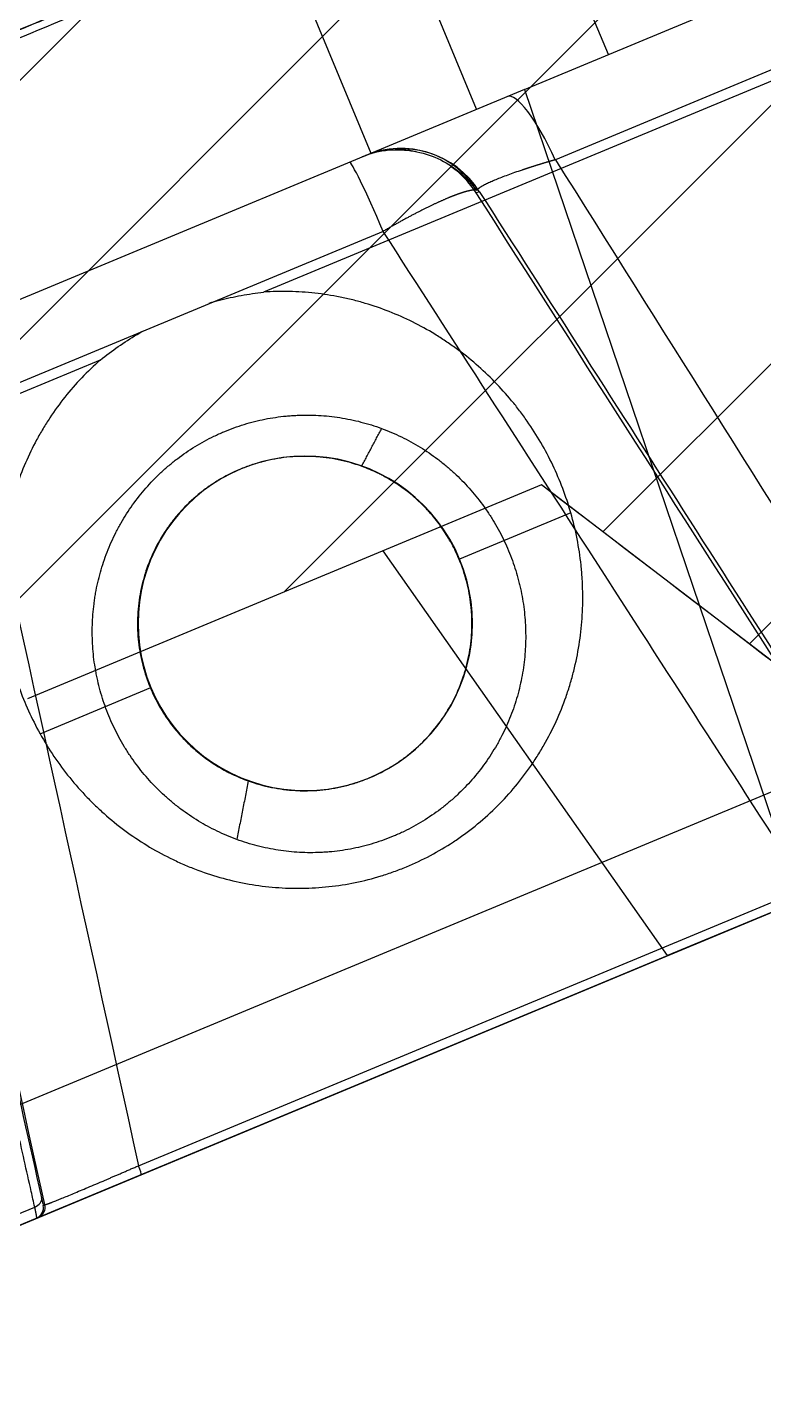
# Model space of a CAD drawing. Header units: millimetres. Extents: x 18 to 755, y 19 to 576.
# Drawn here: x 226.86 to 246.67, y 59.06 to 95.85 of the extents above; entities that cross this region are included whole.
import ezdxf

# ---------------------------------------------------------------- set-up
doc = ezdxf.new("R2010")
doc.units = ezdxf.units.MM
doc.layers.add('1', color=7, linetype='Continuous', true_color=0xffffff)

msp = doc.modelspace()

# ---------------------------------------------------------------- hatches: boundary and pattern name
at = {"layer": '1', "lineweight": -3}
h = msp.add_hatch(dxfattribs=at)
h.set_pattern_fill('ANSI31', scale=1.55, style=0)
edge = h.paths.add_edge_path(flags=0)
edge.add_line((123.581, 20.754), (119.659, 19.122))
edge.add_line((119.659, 19.122), (118.507, 21.892))
edge.add_line((118.507, 21.892), (111.247, 18.873))
edge.add_spline(control_points=[(111.247, 18.873), (110.93, 19.433), (110.613, 19.993), (110.297, 20.553)], knot_values=[0, 0, 0, 0, 1, 1, 1, 1], degree=3, periodic=0)
edge.add_spline(control_points=[(110.297, 20.553), (110.763, 21.685), (111.229, 22.818), (111.694, 23.95)], knot_values=[0, 0, 0, 0, 1, 1, 1, 1], degree=3, periodic=0)
edge.add_ellipse((358.348, 131.388), major_axis=(-2903.319, -1207.465), ratio=0.00143112, start_angle=0.954876, end_angle=0.989415)
edge.add_spline(control_points=[(120.306, 27.531), (120.582, 27.416), (120.858, 27.302), (121.417, 27.07), (121.701, 26.953), (122.165, 26.76), (122.347, 26.685), (122.528, 26.61)], knot_values=[0, 0, 0, 0, 0.372538, 0.372538, 0.755075, 0.755075, 1, 1, 1, 1], degree=3, periodic=0)
edge.add_spline(control_points=[(122.528, 26.61), (122.939, 24.772), (123.349, 22.934), (123.759, 21.096)], knot_values=[0, 0, 0, 0, 1, 1, 1, 1], degree=3, periodic=0)
edge.add_spline(control_points=[(123.759, 21.096), (123.763, 21.079), (123.765, 21.061), (123.767, 21.026), (123.766, 21.009), (123.761, 20.975), (123.758, 20.957), (123.747, 20.924), (123.741, 20.908), (123.724, 20.877), (123.715, 20.862), (123.694, 20.834), (123.682, 20.822), (123.663, 20.804), (123.656, 20.798), (123.642, 20.788), (123.635, 20.783), (123.613, 20.768), (123.598, 20.76), (123.581, 20.754)], knot_values=[0, 0, 0, 0, 0.125, 0.125, 0.25, 0.25, 0.375, 0.375, 0.5, 0.5, 0.625, 0.625, 0.75, 0.75, 0.8125, 0.8125, 0.875, 0.875, 1, 1, 1, 1], degree=3, periodic=0)
edge = h.paths.add_edge_path(flags=0)
edge.add_spline(control_points=[(300.574, 126.854), (300.649, 126.885), (300.802, 126.935), (300.96, 126.96), (301.061, 126.967), (301.082, 126.968), (301.122, 126.969), (301.142, 126.969), (301.203, 126.969), (301.243, 126.967), (301.362, 126.956), (301.442, 126.943), (301.52, 126.923)], knot_values=[0, 0, 0, 0, 0.25, 0.5, 0.5, 0.5625, 0.5625, 0.625, 0.625, 0.75, 0.75, 1, 1, 1, 1], degree=3, periodic=0)
edge.add_spline(control_points=[(301.52, 126.923), (301.572, 126.91), (301.625, 126.901), (301.705, 126.894), (301.731, 126.892), (301.772, 126.892), (301.785, 126.892), (301.812, 126.893), (301.826, 126.894), (301.893, 126.898), (301.946, 126.907), (302.024, 126.925), (302.049, 126.932), (302.1, 126.949), (302.126, 126.958), (302.151, 126.969)], knot_values=[0, 0, 0, 0, 0.25, 0.25, 0.375, 0.375, 0.4375, 0.4375, 0.5, 0.5, 0.75, 0.75, 0.875, 0.875, 1, 1, 1, 1], degree=3, periodic=0)
edge.add_line((302.151, 126.969), (314.312, 132.027))
edge.add_spline(control_points=[(314.312, 132.027), (314.325, 132.032), (314.337, 132.037), (314.362, 132.049), (314.398, 132.066), (314.433, 132.086), (314.501, 132.128), (314.544, 132.16), (314.605, 132.213), (314.625, 132.231), (314.662, 132.27), (314.68, 132.29), (314.731, 132.351), (314.762, 132.395), (314.79, 132.442)], knot_values=[0, 0, 0, 0, 0.0625, 0.0625, 0.125, 0.25, 0.25, 0.5, 0.5, 0.625, 0.625, 0.75, 0.75, 1, 1, 1, 1], degree=3, periodic=0)
edge.add_spline(control_points=[(314.79, 132.442), (314.831, 132.511), (314.877, 132.577), (314.954, 132.67), (314.994, 132.714), (315.038, 132.757), (315.067, 132.785), (315.082, 132.798), (315.158, 132.864), (315.223, 132.912), (315.325, 132.975), (315.377, 133.005), (315.432, 133.031), (315.468, 133.048), (315.487, 133.057), (315.505, 133.064)], knot_values=[0, 0, 0, 0, 0.25, 0.25, 0.375, 0.4375, 0.4375, 0.5, 0.5, 0.75, 0.75, 0.875, 0.9375, 0.9375, 1, 1, 1, 1], degree=3, periodic=0)
edge.add_line((315.505, 133.064), (355.591, 149.736))
edge.add_line((355.591, 149.736), (359.047, 141.426))
edge.add_spline(control_points=[(359.047, 141.426), (358.238, 139.465), (357.429, 137.504), (356.62, 135.543)], knot_values=[0, 0, 0, 0, 1, 1, 1, 1], degree=3, periodic=0)
edge.add_ellipse((358.348, 131.388), major_axis=(2903.319, 1207.465), ratio=0.00143112, start_angle=90, end_angle=158.464753)
edge.add_spline(control_points=[(346.091, 131.164), (345.823, 131.213), (345.554, 131.262), (345.084, 131.347), (344.883, 131.384), (344.488, 131.456), (344.293, 131.492), (344.099, 131.527)], knot_values=[0, 0, 0, 0, 0.404548, 0.404548, 0.707324, 0.707324, 1, 1, 1, 1], degree=3, periodic=0)
edge.add_spline(control_points=[(344.099, 131.527), (343.491, 132.478), (342.884, 133.428), (342.276, 134.379)], knot_values=[0, 0, 0, 0, 1, 1, 1, 1], degree=3, periodic=0)
edge.add_spline(control_points=[(342.276, 134.379), (342.197, 134.503), (342.108, 134.618), (341.961, 134.778), (341.91, 134.829), (341.83, 134.902), (341.802, 134.926), (341.746, 134.973), (341.717, 134.996), (341.572, 135.108), (341.45, 135.185), (341.257, 135.285), (341.191, 135.316), (341.09, 135.358), (341.056, 135.371), (340.987, 135.396), (340.953, 135.407), (340.778, 135.462), (340.637, 135.493), (340.421, 135.521), (340.349, 135.528), (340.24, 135.532), (340.203, 135.533), (340.13, 135.533), (340.093, 135.532), (339.911, 135.524), (339.767, 135.505), (339.555, 135.457), (339.485, 135.439), (339.381, 135.406), (339.346, 135.394), (339.277, 135.369), (339.243, 135.355), (339.209, 135.341)], knot_values=[0, 0, 0, 0, 0.125, 0.125, 0.1875, 0.1875, 0.21875, 0.21875, 0.25, 0.25, 0.375, 0.375, 0.4375, 0.4375, 0.46875, 0.46875, 0.5, 0.5, 0.625, 0.625, 0.6875, 0.6875, 0.71875, 0.71875, 0.75, 0.75, 0.875, 0.875, 0.9375, 0.9375, 0.96875, 0.96875, 1, 1, 1, 1], degree=3, periodic=0)
edge.add_line((339.209, 135.341), (256.764, 101.053))
edge.add_spline(control_points=[(256.764, 101.053), (258.459, 93.455), (260.155, 85.857), (261.851, 78.259)], knot_values=[0, 0, 0, 0, 1, 1, 1, 1], degree=3, periodic=0)
edge.add_line((261.851, 78.259), (252.617, 74.419))
edge.add_spline(control_points=[(252.617, 74.419), (248.643, 77.459), (244.669, 80.499), (240.694, 83.539)], knot_values=[0, 0, 0, 0, 1, 1, 1, 1], degree=3, periodic=0)
edge.add_line((240.694, 83.539), (226.859, 77.785))
edge.add_spline(control_points=[(226.859, 77.785), (226.212, 72.823), (225.566, 67.861), (224.92, 62.899)], knot_values=[0, 0, 0, 0, 1, 1, 1, 1], degree=3, periodic=0)
edge.add_line((224.92, 62.899), (215.686, 59.059))
edge.add_spline(control_points=[(215.686, 59.059), (211.494, 65.619), (207.301, 72.179), (203.109, 78.738)], knot_values=[0, 0, 0, 0, 1, 1, 1, 1], degree=3, periodic=0)
edge.add_line((203.109, 78.738), (120.663, 44.45))
edge.add_spline(control_points=[(120.663, 44.45), (120.646, 44.443), (120.629, 44.436), (120.596, 44.421), (120.546, 44.398), (120.497, 44.374), (120.4, 44.323), (120.338, 44.287), (120.155, 44.17), (120.039, 44.081), (119.823, 43.882), (119.725, 43.775), (119.593, 43.602), (119.552, 43.543), (119.493, 43.451), (119.465, 43.404), (119.438, 43.356), (119.421, 43.324), (119.412, 43.308), (119.336, 43.161), (119.281, 43.027), (119.216, 42.82), (119.197, 42.75), (119.174, 42.643), (119.167, 42.607), (119.154, 42.535), (119.149, 42.499), (119.125, 42.317), (119.119, 42.173), (119.132, 41.884), (119.151, 41.74), (119.183, 41.597)], knot_values=[0, 0, 0, 0, 0.015625, 0.015625, 0.03125, 0.0625, 0.0625, 0.125, 0.125, 0.25, 0.25, 0.375, 0.375, 0.4375, 0.4375, 0.46875, 0.484375, 0.484375, 0.5, 0.5, 0.625, 0.625, 0.6875, 0.6875, 0.71875, 0.71875, 0.75, 0.75, 0.875, 0.875, 1, 1, 1, 1], degree=3, periodic=0)
edge.add_spline(control_points=[(119.183, 41.597), (119.43, 40.492), (119.677, 39.387), (119.923, 38.282)], knot_values=[0, 0, 0, 0, 1, 1, 1, 1], degree=3, periodic=0)
edge.add_spline(control_points=[(119.923, 38.282), (119.768, 38.056), (119.613, 37.83), (119.343, 37.435), (119.227, 37.267), (119, 36.935), (118.888, 36.772), (118.776, 36.609)], knot_values=[0, 0, 0, 0, 0.405183, 0.405183, 0.707594, 0.707594, 1, 1, 1, 1], degree=3, periodic=0)
edge.add_ellipse((358.348, 131.388), major_axis=(-2903.319, -1207.465), ratio=0.00143112, start_angle=359.002567, end_angle=359.045124)
edge.add_spline(control_points=[(108.25, 32.23), (107.27, 32.636), (106.289, 33.042), (104.327, 33.853), (103.346, 34.259), (102.365, 34.664)], knot_values=[0, 0, 0, 0, 0.5, 0.5, 1, 1, 1, 1], degree=3, periodic=0)
edge.add_line((102.365, 34.664), (98.905, 42.982))
edge.add_line((98.905, 42.982), (138.991, 59.654))
edge.add_spline(control_points=[(138.991, 59.654), (139.066, 59.685), (139.219, 59.734), (139.378, 59.759), (139.54, 59.77), (139.62, 59.77), (139.78, 59.756), (139.859, 59.742), (139.937, 59.722)], knot_values=[0, 0, 0, 0, 0.25, 0.5, 0.5, 0.75, 0.75, 1, 1, 1, 1], degree=3, periodic=0)
edge.add_spline(control_points=[(139.937, 59.722), (139.99, 59.709), (140.042, 59.7), (140.149, 59.69), (140.202, 59.69), (140.31, 59.698), (140.416, 59.714), (140.518, 59.747), (140.568, 59.768)], knot_values=[0, 0, 0, 0, 0.25, 0.25, 0.5, 0.5, 0.75, 1, 1, 1, 1], degree=3, periodic=0)
edge.add_line((140.568, 59.768), (152.73, 64.826))
edge.add_spline(control_points=[(152.73, 64.826), (152.78, 64.847), (152.875, 64.896), (152.961, 64.959), (153.012, 65.004), (153.023, 65.013), (153.042, 65.031), (153.071, 65.06), (153.098, 65.089), (153.149, 65.151), (153.18, 65.195), (153.207, 65.241)], knot_values=[0, 0, 0, 0, 0.25, 0.5, 0.5, 0.5625, 0.5625, 0.625, 0.75, 0.75, 1, 1, 1, 1], degree=3, periodic=0)
edge.add_spline(control_points=[(153.207, 65.241), (153.248, 65.311), (153.294, 65.376), (153.371, 65.469), (153.412, 65.513), (153.455, 65.556), (153.484, 65.583), (153.499, 65.597), (153.576, 65.664), (153.64, 65.711), (153.776, 65.796), (153.848, 65.832), (153.923, 65.864)], knot_values=[0, 0, 0, 0, 0.25, 0.25, 0.375, 0.4375, 0.4375, 0.5, 0.5, 0.75, 0.75, 1, 1, 1, 1], degree=3, periodic=0)
edge.add_spline(control_points=[(153.923, 65.864), (166.396, 71.051), (178.87, 76.239), (191.343, 81.426)], knot_values=[0, 0, 0, 0, 1, 1, 1, 1], degree=3, periodic=0)
edge.add_spline(control_points=[(191.343, 81.426), (191.422, 81.459), (191.504, 81.486), (191.671, 81.528), (191.755, 81.543), (191.862, 81.553), (191.884, 81.555), (191.926, 81.558), (191.948, 81.558), (192.012, 81.56), (192.054, 81.559), (192.182, 81.552), (192.266, 81.541), (192.35, 81.523)], knot_values=[0, 0, 0, 0, 0.25, 0.25, 0.5, 0.5, 0.5625, 0.5625, 0.625, 0.625, 0.75, 0.75, 1, 1, 1, 1], degree=3, periodic=0)
edge.add_spline(control_points=[(192.35, 81.523), (192.407, 81.51), (192.464, 81.503), (192.579, 81.496), (192.637, 81.497), (192.752, 81.508), (192.809, 81.518), (192.922, 81.546), (192.977, 81.564), (193.031, 81.587)], knot_values=[0, 0, 0, 0, 0.25, 0.25, 0.5, 0.5, 0.75, 0.75, 1, 1, 1, 1], degree=3, periodic=0)
edge.add_line((193.031, 81.587), (209.632, 88.491))
edge.add_spline(control_points=[(209.632, 88.491), (209.683, 88.512), (209.732, 88.537), (209.826, 88.595), (209.871, 88.627), (209.934, 88.681), (209.954, 88.7), (209.993, 88.739), (210.011, 88.759), (210.064, 88.821), (210.096, 88.865), (210.125, 88.912)], knot_values=[0, 0, 0, 0, 0.25, 0.25, 0.5, 0.5, 0.625, 0.625, 0.75, 0.75, 1, 1, 1, 1], degree=3, periodic=0)
edge.add_spline(control_points=[(210.125, 88.912), (210.168, 88.983), (210.216, 89.05), (210.322, 89.174), (210.38, 89.233), (210.506, 89.34), (210.573, 89.389), (210.714, 89.476), (210.788, 89.513), (210.865, 89.545)], knot_values=[0, 0, 0, 0, 0.25, 0.25, 0.5, 0.5, 0.75, 0.75, 1, 1, 1, 1], degree=3, periodic=0)
edge.add_line((210.865, 89.545), (243.717, 103.208))
edge.add_spline(control_points=[(243.717, 103.208), (243.793, 103.24), (243.871, 103.265), (243.99, 103.294), (244.03, 103.302), (244.111, 103.315), (244.152, 103.32), (244.276, 103.331), (244.358, 103.331), (244.523, 103.318), (244.604, 103.305), (244.685, 103.286)], knot_values=[0, 0, 0, 0, 0.25, 0.25, 0.375, 0.375, 0.5, 0.5, 0.75, 0.75, 1, 1, 1, 1], degree=3, periodic=0)
edge.add_spline(control_points=[(244.685, 103.286), (244.738, 103.273), (244.793, 103.264), (244.902, 103.256), (244.957, 103.256), (245.067, 103.265), (245.121, 103.273), (245.227, 103.299), (245.279, 103.316), (245.329, 103.337)], knot_values=[0, 0, 0, 0, 0.25, 0.25, 0.5, 0.5, 0.75, 0.75, 1, 1, 1, 1], degree=3, periodic=0)
edge.add_line((245.329, 103.337), (261.996, 110.268))
edge.add_spline(control_points=[(261.996, 110.268), (262.049, 110.291), (262.1, 110.317), (262.174, 110.361), (262.198, 110.377), (262.245, 110.41), (262.268, 110.428), (262.335, 110.483), (262.376, 110.523), (262.453, 110.61), (262.488, 110.656), (262.519, 110.705)], knot_values=[0, 0, 0, 0, 0.25, 0.25, 0.375, 0.375, 0.5, 0.5, 0.75, 0.75, 1, 1, 1, 1], degree=3, periodic=0)
edge.add_spline(control_points=[(262.519, 110.705), (262.565, 110.778), (262.617, 110.846), (262.731, 110.974), (262.793, 111.033), (262.892, 111.115), (262.926, 111.141), (262.995, 111.19), (263.031, 111.213), (263.14, 111.279), (263.216, 111.318), (263.295, 111.35)], knot_values=[0, 0, 0, 0, 0.25, 0.25, 0.5, 0.5, 0.625, 0.625, 0.75, 0.75, 1, 1, 1, 1], degree=3, periodic=0)
edge.add_line((263.295, 111.35), (300.574, 126.854))
edge = h.paths.add_edge_path(flags=0)
edge.add_ellipse((358.348, 131.388), major_axis=(2903.319, 1207.465), ratio=0.00143112, start_angle=205.766732, end_angle=270)
edge.add_spline(control_points=[(360.076, 127.233), (360.215, 127.176), (360.353, 127.118), (361.483, 126.652), (362.475, 126.243), (363.467, 125.834)], knot_values=[0, 0, 0, 0, 0.122367, 0.122367, 1, 1, 1, 1], degree=3, periodic=0)
edge.add_spline(control_points=[(363.467, 125.834), (363.64, 125.218), (363.813, 124.601), (363.986, 123.985)], knot_values=[0, 0, 0, 0, 1, 1, 1, 1], degree=3, periodic=0)
edge.add_line((363.986, 123.985), (356.726, 120.966))
edge.add_line((356.726, 120.966), (357.878, 118.196))
edge.add_line((357.878, 118.196), (353.955, 116.564))
edge.add_spline(control_points=[(353.955, 116.564), (353.939, 116.558), (353.935, 116.557), (353.922, 116.553), (353.914, 116.55), (353.888, 116.545), (353.871, 116.542), (353.845, 116.541), (353.836, 116.541), (353.819, 116.542), (353.81, 116.543), (353.784, 116.546), (353.767, 116.55), (353.742, 116.558), (353.734, 116.561), (353.718, 116.567), (353.71, 116.571), (353.687, 116.583), (353.672, 116.592), (353.651, 116.608), (353.644, 116.614), (353.631, 116.626), (353.625, 116.632), (353.608, 116.651), (353.597, 116.665), (353.587, 116.68)], knot_values=[0, 0, 0, 0, 0.032258, 0.032258, 0.096774, 0.096774, 0.225806, 0.225806, 0.290323, 0.290323, 0.354839, 0.354839, 0.483871, 0.483871, 0.548387, 0.548387, 0.612903, 0.612903, 0.741935, 0.741935, 0.806452, 0.806452, 0.870968, 0.870968, 1, 1, 1, 1], degree=3, periodic=0)
edge.add_spline(control_points=[(353.587, 116.68), (352.576, 118.263), (351.564, 119.847), (350.552, 121.43)], knot_values=[0, 0, 0, 0, 1, 1, 1, 1], degree=3, periodic=0)
edge.add_spline(control_points=[(350.552, 121.43), (350.704, 121.8), (350.857, 122.171), (351.088, 122.73), (351.166, 122.919), (351.319, 123.29), (351.394, 123.471), (351.469, 123.653)], knot_values=[0, 0, 0, 0, 0.499921, 0.499921, 0.75496, 0.75496, 1, 1, 1, 1], degree=3, periodic=0)

# ---------------------------------------------------------------- linework, layer by layer
at = {"layer": '1', "color": 7, "lineweight": -3}
for p, q in [((357.878, 118.196), (193.03, 49.637)), ((280.12, 108.231), (233.215, 88.724)), ((240.238, 94.18), (256.764, 101.053)), ((242.495, 95.118), (240.766, 99.273)), ((238.949, 93.644), (237.221, 97.799)), ((234.377, 96.616), (236.105, 92.461)), ((248.922, 95.554), (241.068, 92.288)), ((240.238, 94.18), (203.109, 78.738)), ((240.238, 94.18), (247.633, 72.345)), ((238.935, 91.401), (239.021, 91.437)), ((118.507, 21.892), (283.355, 90.451)), ((236.433, 90.36), (225.349, 85.75)), ((119.659, 19.122), (284.507, 87.681)), ((228.823, 86.897), (141.782, 50.697)), ((232.61, 83.968), (232.595, 83.962)), ((240.694, 83.539), (226.859, 77.785)), ((240.696, 83.54), (240.694, 83.539)), ((252.618, 74.419), (240.696, 83.54)), ((241.484, 82.785), (238.493, 81.541)), ((244.087, 70.871), (236.434, 81.767)), ((238.493, 81.541), (238.479, 81.535)), ((227.2, 76.844), (230.183, 78.085)), ((230.183, 78.085), (230.169, 78.079)), ((236.054, 75.653), (236.066, 75.658)), ((252.617, 74.419), (244.087, 70.871)), ((229.851, 65.219), (247.827, 72.695)), ((224.92, 62.899), (244.087, 70.871)), ((223.035, 62.433), (227.058, 64.106)), ((227.287, 64.152), (227.333, 64.171))]:
    msp.add_line(p, q, dxfattribs=at)
for centre, major_axis, ratio, start_param, end_param in [((240.738, 91.68), (-0.96, 2.308), 0.218216, 4.886922, 6.283185), ((236.915, 90.09), (0.96, -2.308), 0.999999, 1.745329, 3.141593), ((236.828, 90.054), (0.96, -2.308), 0.999999, 2.548268, 3.141593), ((236.484, 89.911), (-0.96, 2.308), 0.05113, 4.886922, 6.283185), ((236.828, 90.054), (0.96, -2.308), 0.999999, 1.745329, 2.134101), ((234.338, 79.813), (-1.728, 4.155), 0.999999, 4.712389, 7.853982), ((234.338, 79.813), (-1.728, 4.155), 0.999999, 1.570796, 4.712389), ((229.81, 65.258), (-0.115, 0.277), 0.076771, 3.141593, 4.537856), ((226.948, 64.29), (0.293, 0.066), 0.696382, 4.936708, 6.281199), ((226.994, 64.087), (-0.115, 0.277), 0.999999, 3.141593, 4.537856), ((227.04, 64.106), (-0.115, 0.277), 0.999999, 3.141593, 4.537856)]:
    msp.add_ellipse(centre, major_axis=major_axis, ratio=ratio, start_param=start_param, end_param=end_param, dxfattribs=at)
for points, knots in [([(236.306, 99.801), (233.209, 98.513), (230.106, 97.223), (223.919, 94.649), (220.833, 93.366), (217.776, 92.094)], [0, 0, 0, 0, 0.5, 0.5, 1, 1, 1, 1]), ([(209.525, 88.663), (209.65, 88.715), (209.829, 88.789), (210.144, 88.92), (210.228, 88.955), (210.407, 89.03), (210.503, 89.07), (210.705, 89.154), (210.865, 89.22), (211.067, 89.304), (211.172, 89.348), (211.225, 89.37), (211.252, 89.381), (211.265, 89.387), (211.271, 89.389), (211.275, 89.391), (211.277, 89.392), (211.528, 89.496), (211.801, 89.61), (212.243, 89.794), (212.473, 89.889), (212.716, 89.99), (212.881, 90.059), (212.965, 90.094), (213.22, 90.2), (213.441, 90.292), (213.681, 90.392), (213.742, 90.417), (213.757, 90.423), (213.761, 90.425), (213.762, 90.425), (213.762, 90.425), (213.762, 90.425), (213.762, 90.425), (213.762, 90.425), (213.762, 90.425), (213.764, 90.426), (213.77, 90.428), (213.796, 90.439), (213.833, 90.454), (213.941, 90.499), (214.041, 90.541), (214.303, 90.65), (214.464, 90.717), (214.853, 90.879), (215.081, 90.974), (215.61, 91.194), (215.913, 91.32), (216.428, 91.534), (216.61, 91.61), (216.852, 91.71), (216.913, 91.736), (216.979, 91.763), (216.995, 91.77), (216.999, 91.772), (217, 91.772), (217.001, 91.772), (217.001, 91.772), (217.001, 91.772), (217.001, 91.772), (217.001, 91.772), (217.002, 91.773), (217.006, 91.774), (217.021, 91.78), (217.085, 91.807), (217.159, 91.838), (217.362, 91.922), (217.533, 91.993), (217.843, 92.122), (217.956, 92.169), (218.2, 92.271), (218.332, 92.326), (218.615, 92.443), (218.766, 92.506), (219.089, 92.641), (219.26, 92.712), (219.804, 92.938), (220.208, 93.106), (220.879, 93.385), (221.114, 93.483), (221.606, 93.687), (221.864, 93.794), (222.402, 94.018), (222.682, 94.135), (223.266, 94.378), (223.57, 94.504), (224.517, 94.898), (225.194, 95.18), (226.283, 95.632), (226.658, 95.788), (227.432, 96.11), (227.831, 96.276), (228.654, 96.619), (229.078, 96.795), (229.731, 97.067), (229.952, 97.158), (230.4, 97.345), (230.626, 97.439), (231.774, 97.916), (232.741, 98.318), (233.756, 98.741)], [0, 0, 0, 0, 0.078129, 0.078129, 0.103736, 0.103736, 0.129344, 0.129344, 0.154951, 0.167755, 0.174157, 0.177358, 0.178958, 0.179758, 0.180159, 0.180159, 0.180559, 0.180559, 0.231774, 0.231774, 0.257381, 0.270185, 0.270185, 0.282989, 0.282989, 0.308596, 0.314998, 0.316599, 0.316999, 0.317099, 0.317124, 0.31713, 0.31713, 0.317136, 0.317149, 0.317199, 0.317399, 0.318199, 0.3214, 0.334204, 0.334204, 0.359811, 0.359811, 0.385419, 0.385419, 0.411027, 0.411027, 0.436634, 0.436634, 0.449438, 0.449438, 0.452639, 0.453439, 0.453639, 0.453689, 0.453702, 0.453705, 0.453705, 0.453708, 0.453714, 0.453739, 0.453839, 0.454239, 0.45584, 0.462242, 0.487849, 0.487849, 0.539064, 0.539064, 0.564672, 0.564672, 0.590279, 0.590279, 0.615887, 0.615887, 0.641494, 0.641494, 0.69271, 0.69271, 0.718317, 0.718317, 0.743925, 0.743925, 0.769532, 0.769532, 0.79514, 0.79514, 0.846355, 0.846355, 0.871962, 0.871962, 0.89757, 0.89757, 0.923177, 0.923177, 0.935981, 0.935981, 0.948785, 0.948785, 1, 1, 1, 1]), ([(209.659, 88.502), (209.463, 88.421), (209.297, 88.352), (209.074, 88.259), (209, 88.228), (208.886, 88.181), (208.847, 88.164), (208.789, 88.14), (208.827, 88.156), (209.081, 88.262), (209.295, 88.351), (209.771, 88.549), (209.954, 88.625), (210.365, 88.796), (210.594, 88.891), (211.348, 89.204), (211.941, 89.451), (212.966, 89.877), (213.332, 90.03), (214.097, 90.348), (214.496, 90.514), (215.74, 91.031), (216.629, 91.401), (218.043, 91.989), (218.529, 92.191), (219.514, 92.601), (220.016, 92.81), (221.545, 93.446), (222.599, 93.884), (224.747, 94.777), (225.84, 95.232), (228.057, 96.154), (229.182, 96.622), (231.445, 97.563), (232.586, 98.037), (233.733, 98.514)], [0, 0, 0, 0, 0.05711, 0.05711, 0.096397, 0.096397, 0.135684, 0.135684, 0.214258, 0.214258, 0.292833, 0.292833, 0.33212, 0.33212, 0.371407, 0.371407, 0.449981, 0.449981, 0.489268, 0.489268, 0.528555, 0.528555, 0.607129, 0.607129, 0.646416, 0.646416, 0.685703, 0.685703, 0.764278, 0.764278, 0.842852, 0.842852, 0.921426, 0.921426, 1, 1, 1, 1]), ([(236.673, 92.55), (236.901, 92.563), (237.344, 92.532), (237.99, 92.312), (238.539, 91.943), (238.823, 91.63), (238.945, 91.459)], [0, 0, 0, 0, 0.259128, 0.517242, 0.7664, 1, 1, 1, 1]), ([(238.936, 91.474), (238.83, 91.647), (238.574, 91.966), (238.055, 92.339), (237.475, 92.555), (237.08, 92.583), (236.901, 92.575)], [0, 0, 0, 0, 0.249702, 0.514482, 0.786587, 1, 1, 1, 1]), ([(241.068, 92.288), (241.059, 92.285), (241.043, 92.28), (241.018, 92.273), (240.993, 92.266), (240.968, 92.258), (240.943, 92.251), (240.919, 92.244), (240.894, 92.237), (240.87, 92.229), (240.846, 92.222), (240.822, 92.215), (240.798, 92.208), (240.774, 92.201), (240.751, 92.194), (240.727, 92.186), (240.704, 92.179), (240.681, 92.172), (240.658, 92.165), (240.635, 92.158), (240.612, 92.151), (240.59, 92.144), (240.567, 92.137), (240.545, 92.13), (240.523, 92.123), (240.501, 92.116), (240.479, 92.109), (240.458, 92.102), (240.436, 92.096), (240.415, 92.089), (240.394, 92.082), (240.373, 92.075), (240.353, 92.069), (240.332, 92.062), (240.312, 92.055), (240.291, 92.049), (240.271, 92.042), (240.252, 92.036), (240.232, 92.029), (240.213, 92.023), (240.193, 92.016), (240.111, 91.989), (239.971, 91.941), (239.785, 91.873), (239.615, 91.809), (239.463, 91.748), (239.328, 91.69), (239.211, 91.635), (239.112, 91.583), (239.055, 91.549), (239.024, 91.528), (239.012, 91.52), (239.001, 91.511), (238.99, 91.503), (238.981, 91.495), (238.972, 91.487), (238.963, 91.479), (238.956, 91.472), (238.95, 91.465), (238.946, 91.46), (238.945, 91.458)], [0, 0, 0, 0, 0.007566, 0.015115, 0.022647, 0.030161, 0.037657, 0.045134, 0.052592, 0.060032, 0.067451, 0.07485, 0.082229, 0.089587, 0.096924, 0.104239, 0.111533, 0.118804, 0.126052, 0.133277, 0.140479, 0.147657, 0.154811, 0.16194, 0.169045, 0.176124, 0.183178, 0.190206, 0.197208, 0.204183, 0.211132, 0.218053, 0.224947, 0.231813, 0.238652, 0.245461, 0.252243, 0.258995, 0.265718, 0.272412, 0.279076, 0.28571, 0.358015, 0.429837, 0.500981, 0.571267, 0.641537, 0.712693, 0.784553, 0.856923, 0.870915, 0.885039, 0.899293, 0.913674, 0.928179, 0.942806, 0.957551, 0.972412, 0.987386, 1, 1, 1, 1]), ([(238.937, 91.474), (238.935, 91.474), (238.931, 91.474), (238.925, 91.475), (238.918, 91.475), (238.911, 91.475), (238.904, 91.475), (238.897, 91.475), (238.889, 91.474), (238.881, 91.474), (238.873, 91.473), (238.865, 91.473), (238.857, 91.472), (238.848, 91.471), (238.839, 91.47), (238.831, 91.468), (238.821, 91.467), (238.812, 91.466), (238.803, 91.464), (238.793, 91.462), (238.783, 91.46), (238.773, 91.458), (238.763, 91.456), (238.753, 91.454), (238.742, 91.452), (238.732, 91.449), (238.721, 91.446), (238.71, 91.444), (238.699, 91.441), (238.687, 91.438), (238.676, 91.435), (238.664, 91.432), (238.653, 91.428), (238.641, 91.425), (238.629, 91.422), (238.617, 91.418), (238.605, 91.414), (238.592, 91.41), (238.58, 91.406), (238.567, 91.402), (238.554, 91.398), (238.541, 91.394), (238.528, 91.39), (238.515, 91.385), (238.502, 91.381), (238.489, 91.376), (238.475, 91.371), (238.462, 91.367), (238.448, 91.362), (238.435, 91.357), (238.421, 91.352), (238.407, 91.347), (238.393, 91.341), (238.379, 91.336), (238.365, 91.331), (238.351, 91.325), (238.336, 91.32), (238.322, 91.314), (238.308, 91.309), (238.293, 91.303), (238.279, 91.297), (238.264, 91.291), (238.249, 91.285), (238.235, 91.279), (238.22, 91.273), (238.205, 91.267), (238.186, 91.259), (238.162, 91.249), (238.134, 91.237), (238.105, 91.225), (238.076, 91.212), (238.046, 91.199), (238.015, 91.186), (237.984, 91.172), (237.952, 91.158), (237.92, 91.143), (237.887, 91.128), (237.853, 91.112), (237.819, 91.097), (237.785, 91.08), (237.75, 91.064), (237.714, 91.047), (237.678, 91.029), (237.642, 91.012), (237.605, 90.994), (237.567, 90.975), (237.529, 90.956), (237.491, 90.937), (237.452, 90.917), (237.413, 90.897), (237.373, 90.877), (237.333, 90.857), (237.292, 90.836), (237.252, 90.814), (237.21, 90.793), (237.169, 90.771), (237.127, 90.749), (237.085, 90.726), (237.043, 90.703), (237, 90.68), (236.957, 90.657), (236.914, 90.633), (236.871, 90.609), (236.828, 90.585), (236.784, 90.561), (236.741, 90.536), (236.697, 90.512), (236.653, 90.487), (236.609, 90.462), (236.565, 90.437), (236.521, 90.411), (236.477, 90.386), (236.448, 90.369), (236.433, 90.36)], [0, 0, 0, 0, 0.005247, 0.012284, 0.019315, 0.02634, 0.033358, 0.04037, 0.047374, 0.054371, 0.061359, 0.06834, 0.075311, 0.082273, 0.089225, 0.096167, 0.103099, 0.11002, 0.11693, 0.123828, 0.130714, 0.137588, 0.144449, 0.151298, 0.158132, 0.164953, 0.17176, 0.178552, 0.185329, 0.192091, 0.198837, 0.205568, 0.212282, 0.21898, 0.22566, 0.232324, 0.238969, 0.245597, 0.252207, 0.258798, 0.265371, 0.271924, 0.278457, 0.284971, 0.291465, 0.297939, 0.304392, 0.310824, 0.317235, 0.323625, 0.329993, 0.336339, 0.342663, 0.348964, 0.355243, 0.361499, 0.367732, 0.373941, 0.380127, 0.386288, 0.392426, 0.39854, 0.404629, 0.410693, 0.416733, 0.422747, 0.428737, 0.439811, 0.450972, 0.462216, 0.473544, 0.484954, 0.496443, 0.508012, 0.519658, 0.53138, 0.543177, 0.555045, 0.566985, 0.578994, 0.59107, 0.603212, 0.615417, 0.627684, 0.640011, 0.652395, 0.664834, 0.677327, 0.68987, 0.702463, 0.715102, 0.727786, 0.740511, 0.753276, 0.766078, 0.778914, 0.791783, 0.804682, 0.817608, 0.830559, 0.843532, 0.856524, 0.869534, 0.882558, 0.895594, 0.908639, 0.921691, 0.934748, 0.947805, 0.960862, 0.973915, 0.986962, 1, 1, 1, 1]), ([(231.756, 88.432), (231.847, 88.459), (232.131, 88.537), (232.615, 88.643), (233.014, 88.702), (233.215, 88.724)], [0, 0, 0, 0, 0.190037, 0.595019, 1, 1, 1, 1]), ([(241.484, 82.785), (241.421, 83.007), (241.348, 83.226), (241.186, 83.654), (241.006, 84.074), (240.794, 84.477), (240.564, 84.872), (240.441, 85.066), (240.276, 85.302), (240.242, 85.349), (240.175, 85.442), (240.072, 85.581), (239.965, 85.716), (239.746, 85.98), (239.441, 86.319), (239.109, 86.631), (238.765, 86.93), (238.585, 87.073), (238.353, 87.243), (238.306, 87.276), (238.211, 87.342), (238.164, 87.375), (238.02, 87.471), (237.923, 87.532), (237.629, 87.711), (237.229, 87.931), (236.812, 88.116), (236.387, 88.283), (236.17, 88.358), (235.894, 88.44), (235.838, 88.456), (235.727, 88.486), (235.67, 88.501), (235.502, 88.543), (235.389, 88.568), (235.05, 88.636), (234.597, 88.707), (234.139, 88.737), (233.679, 88.746), (233.448, 88.74), (233.215, 88.724)], [0, 0, 0, 0, 0.0625, 0.0625, 0.125, 0.1875, 0.1875, 0.25, 0.25, 0.265625, 0.265625, 0.28125, 0.3125, 0.3125, 0.375, 0.4375, 0.4375, 0.5, 0.5, 0.515625, 0.515625, 0.53125, 0.53125, 0.5625, 0.5625, 0.625, 0.6875, 0.6875, 0.75, 0.75, 0.765625, 0.765625, 0.78125, 0.78125, 0.8125, 0.8125, 0.875, 0.9375, 0.9375, 1, 1, 1, 1]), ([(228.823, 86.897), (228.98, 87.024), (229.302, 87.265), (229.697, 87.519), (229.929, 87.653), (229.988, 87.687)], [0, 0, 0, 0, 0.426894, 0.853789, 1, 1, 1, 1]), ([(228.823, 86.897), (228.647, 86.744), (228.48, 86.584), (228.162, 86.252), (227.861, 85.906), (227.592, 85.536), (227.402, 85.248), (227.31, 85.102), (227.222, 84.952), (227.165, 84.852), (227.137, 84.801), (226.999, 84.546), (226.899, 84.339), (226.717, 83.918), (226.554, 83.491), (226.427, 83.051), (226.346, 82.716), (226.322, 82.604), (226.288, 82.434), (226.278, 82.377), (226.258, 82.263), (226.249, 82.206), (226.205, 81.922), (226.18, 81.694), (226.149, 81.239), (226.137, 80.783), (226.162, 80.326), (226.195, 79.984), (226.209, 79.869), (226.233, 79.698), (226.241, 79.641), (226.26, 79.527), (226.269, 79.47), (226.321, 79.188), (226.371, 78.965), (226.489, 78.525), (226.625, 78.091), (226.796, 77.668), (226.984, 77.252), (227.088, 77.047), (227.2, 76.844)], [0, 0, 0, 0, 0.0625, 0.0625, 0.125, 0.1875, 0.1875, 0.21875, 0.234375, 0.234375, 0.25, 0.25, 0.3125, 0.3125, 0.375, 0.4375, 0.4375, 0.46875, 0.46875, 0.484375, 0.484375, 0.5, 0.5, 0.5625, 0.5625, 0.625, 0.6875, 0.6875, 0.71875, 0.71875, 0.734375, 0.734375, 0.75, 0.75, 0.8125, 0.8125, 0.875, 0.9375, 0.9375, 1, 1, 1, 1]), ([(232.495, 73.997), (232.313, 74.064), (232.137, 74.139), (231.793, 74.304), (231.626, 74.395), (231.302, 74.592), (231.144, 74.699), (230.953, 74.842), (230.915, 74.871), (230.84, 74.931), (230.803, 74.961), (230.692, 75.053), (230.475, 75.241), (230.274, 75.443), (230.02, 75.724), (229.9, 75.87), (229.73, 76.099), (229.648, 76.215), (229.569, 76.335), (229.518, 76.416), (229.492, 76.456), (229.368, 76.662), (229.278, 76.829), (229.113, 77.171), (229.039, 77.346), (228.908, 77.702), (228.851, 77.883), (228.778, 78.16), (228.756, 78.253), (228.726, 78.394), (228.716, 78.441), (228.699, 78.535), (228.657, 78.771), (228.63, 79.008), (228.606, 79.388), (228.602, 79.578), (228.614, 79.959), (228.629, 80.15), (228.659, 80.389), (228.666, 80.437), (228.681, 80.533), (228.704, 80.675), (228.733, 80.816), (228.797, 81.096), (228.849, 81.28), (228.97, 81.643), (229.04, 81.821), (229.157, 82.085), (229.199, 82.172), (229.265, 82.302), (229.287, 82.345), (229.334, 82.43), (229.451, 82.642), (229.581, 82.844), (229.804, 83.157), (229.923, 83.307), (230.176, 83.597), (230.311, 83.736), (230.488, 83.902), (230.524, 83.935), (230.597, 83.999), (230.634, 84.031), (230.745, 84.125), (230.82, 84.185), (231.051, 84.361), (231.209, 84.469), (231.537, 84.671), (231.707, 84.763), (231.925, 84.868), (231.969, 84.889), (232.057, 84.929), (232.102, 84.948), (232.237, 85.005), (232.328, 85.041), (232.601, 85.14), (232.785, 85.196), (233.158, 85.29), (233.347, 85.328), (233.634, 85.37), (233.778, 85.387), (233.923, 85.4), (234.021, 85.406), (234.069, 85.409), (234.312, 85.42), (234.505, 85.419), (234.889, 85.398), (235.08, 85.378), (235.46, 85.319), (235.649, 85.28), (235.884, 85.218), (235.931, 85.206), (236.025, 85.179), (236.164, 85.137), (236.302, 85.09), (236.393, 85.056)], [0, 0, 0, 0, 0.03125, 0.03125, 0.0625, 0.0625, 0.09375, 0.09375, 0.101563, 0.101563, 0.109375, 0.109375, 0.125, 0.15625, 0.15625, 0.1875, 0.1875, 0.203125, 0.210938, 0.210938, 0.21875, 0.21875, 0.25, 0.25, 0.28125, 0.28125, 0.3125, 0.3125, 0.328125, 0.328125, 0.335938, 0.335938, 0.34375, 0.375, 0.375, 0.40625, 0.40625, 0.4375, 0.4375, 0.445313, 0.445313, 0.453125, 0.46875, 0.46875, 0.5, 0.5, 0.53125, 0.53125, 0.546875, 0.546875, 0.554688, 0.554688, 0.5625, 0.59375, 0.59375, 0.625, 0.625, 0.65625, 0.65625, 0.664063, 0.664063, 0.671875, 0.671875, 0.6875, 0.6875, 0.71875, 0.71875, 0.75, 0.75, 0.757813, 0.757813, 0.765625, 0.765625, 0.78125, 0.78125, 0.8125, 0.8125, 0.84375, 0.84375, 0.859375, 0.867188, 0.867188, 0.875, 0.875, 0.90625, 0.90625, 0.9375, 0.9375, 0.96875, 0.96875, 0.976563, 0.976563, 0.984375, 1, 1, 1, 1]), ([(236.393, 85.056), (236.575, 84.989), (236.753, 84.913), (237.097, 84.745), (237.265, 84.654), (237.591, 84.454), (237.749, 84.346), (237.94, 84.201), (237.978, 84.172), (238.054, 84.112), (238.091, 84.081), (238.202, 83.988), (238.275, 83.925), (238.486, 83.73), (238.62, 83.594), (238.874, 83.311), (238.994, 83.163), (239.163, 82.933), (239.218, 82.855), (239.297, 82.735), (239.323, 82.695), (239.374, 82.614), (239.4, 82.573), (239.523, 82.367), (239.612, 82.199), (239.775, 81.856), (239.848, 81.681), (239.977, 81.325), (240.033, 81.143), (240.092, 80.913), (240.104, 80.866), (240.125, 80.773), (240.136, 80.726), (240.165, 80.585), (240.182, 80.492), (240.226, 80.21), (240.247, 80.021), (240.27, 79.644), (240.273, 79.454), (240.259, 79.075), (240.244, 78.885), (240.193, 78.504), (240.159, 78.316), (240.073, 77.946), (240.022, 77.764), (239.9, 77.404), (239.831, 77.227), (239.713, 76.965), (239.672, 76.878), (239.606, 76.749), (239.583, 76.706), (239.537, 76.622), (239.42, 76.412), (239.291, 76.21), (239.069, 75.9), (238.95, 75.75), (238.698, 75.461), (238.564, 75.323), (238.387, 75.157), (238.351, 75.124), (238.278, 75.06), (238.168, 74.965), (238.055, 74.874), (237.826, 74.699), (237.667, 74.591), (237.34, 74.39), (237.171, 74.297), (236.953, 74.192), (236.909, 74.171), (236.82, 74.131), (236.775, 74.112), (236.64, 74.055), (236.55, 74.019), (236.277, 73.92), (236.093, 73.864), (235.72, 73.77), (235.531, 73.732), (235.245, 73.689), (235.149, 73.678), (235.004, 73.664), (234.956, 73.66), (234.859, 73.653), (234.617, 73.638), (234.376, 73.639), (233.993, 73.66), (233.802, 73.68), (233.424, 73.738), (233.235, 73.777), (232.86, 73.873), (232.676, 73.931), (232.495, 73.997)], [0, 0, 0, 0, 0.03125, 0.03125, 0.0625, 0.0625, 0.09375, 0.09375, 0.101563, 0.101563, 0.109375, 0.109375, 0.125, 0.125, 0.15625, 0.15625, 0.1875, 0.1875, 0.203125, 0.203125, 0.210938, 0.210938, 0.21875, 0.21875, 0.25, 0.25, 0.28125, 0.28125, 0.3125, 0.3125, 0.320313, 0.320313, 0.328125, 0.328125, 0.34375, 0.34375, 0.375, 0.375, 0.40625, 0.40625, 0.4375, 0.4375, 0.46875, 0.46875, 0.5, 0.5, 0.53125, 0.53125, 0.546875, 0.546875, 0.554688, 0.554688, 0.5625, 0.59375, 0.59375, 0.625, 0.625, 0.65625, 0.65625, 0.664063, 0.664063, 0.671875, 0.6875, 0.6875, 0.71875, 0.71875, 0.75, 0.75, 0.757813, 0.757813, 0.765625, 0.765625, 0.78125, 0.78125, 0.8125, 0.8125, 0.84375, 0.84375, 0.859375, 0.859375, 0.867188, 0.867188, 0.875, 0.90625, 0.90625, 0.9375, 0.9375, 0.96875, 0.96875, 1, 1, 1, 1]), ([(235.855, 84.038), (235.649, 84.113), (235.439, 84.172), (235.12, 84.237), (235.013, 84.255), (234.85, 84.276), (234.796, 84.282), (234.687, 84.292), (234.632, 84.296), (234.358, 84.312), (234.14, 84.308), (233.708, 84.27), (233.493, 84.235), (233.253, 84.178), (233.226, 84.171), (233.173, 84.157), (233.146, 84.15), (233.066, 84.128), (233.014, 84.112), (232.857, 84.063), (232.754, 84.026), (232.451, 83.905), (232.256, 83.81), (231.972, 83.645), (231.879, 83.587), (231.697, 83.463), (231.609, 83.398), (231.353, 83.194), (231.193, 83.047), (230.97, 82.81), (230.898, 82.728), (230.795, 82.6), (230.761, 82.557), (230.695, 82.47), (230.663, 82.425), (230.507, 82.201), (230.396, 82.015), (230.203, 81.629), (230.12, 81.429), (230.043, 81.196), (230.035, 81.17), (230.019, 81.118), (229.995, 81.04), (229.974, 80.962), (229.934, 80.805), (229.912, 80.7), (229.855, 80.383), (229.833, 80.169), (229.824, 79.901), (229.824, 79.847), (229.824, 79.739), (229.825, 79.685), (229.831, 79.523), (229.84, 79.416), (229.875, 79.098), (229.913, 78.89), (230.019, 78.479), (230.087, 78.277), (230.169, 78.079)], [0, 0, 0, 0, 0.0625, 0.0625, 0.09375, 0.09375, 0.109375, 0.109375, 0.125, 0.125, 0.1875, 0.1875, 0.25, 0.25, 0.257812, 0.257812, 0.265625, 0.265625, 0.28125, 0.28125, 0.3125, 0.3125, 0.375, 0.375, 0.40625, 0.40625, 0.4375, 0.4375, 0.5, 0.5, 0.53125, 0.53125, 0.546875, 0.546875, 0.5625, 0.5625, 0.625, 0.625, 0.6875, 0.6875, 0.695312, 0.695312, 0.703125, 0.71875, 0.71875, 0.75, 0.75, 0.8125, 0.8125, 0.828125, 0.828125, 0.84375, 0.84375, 0.875, 0.875, 0.9375, 0.9375, 1, 1, 1, 1]), ([(238.479, 81.535), (238.419, 81.679), (238.353, 81.818), (238.206, 82.088), (238.126, 82.219), (237.952, 82.473), (237.858, 82.596), (237.733, 82.745), (237.707, 82.774), (237.655, 82.832), (237.629, 82.861), (237.548, 82.947), (237.494, 83.002), (237.325, 83.163), (237.208, 83.264), (236.963, 83.454), (236.836, 83.543), (236.637, 83.667), (236.57, 83.707), (236.466, 83.764), (236.432, 83.783), (236.362, 83.819), (236.326, 83.837), (236.149, 83.923), (236.004, 83.984), (235.855, 84.038)], [0, 0, 0, 0, 0.125, 0.125, 0.25, 0.25, 0.375, 0.375, 0.40625, 0.40625, 0.4375, 0.4375, 0.5, 0.5, 0.625, 0.625, 0.75, 0.75, 0.8125, 0.8125, 0.84375, 0.84375, 0.875, 0.875, 1, 1, 1, 1]), ([(227.2, 76.844), (227.317, 76.634), (227.442, 76.431), (227.709, 76.037), (227.991, 75.655), (228.306, 75.299), (228.554, 75.042), (228.639, 74.958), (228.769, 74.834), (228.813, 74.793), (228.902, 74.713), (228.947, 74.672), (229.175, 74.475), (229.549, 74.178), (229.946, 73.916), (230.355, 73.673), (230.564, 73.56), (230.888, 73.405), (230.997, 73.355), (231.163, 73.284), (231.218, 73.262), (231.33, 73.217), (231.387, 73.195), (231.669, 73.09), (232.125, 72.943), (232.59, 72.84), (233.059, 72.758), (233.296, 72.727), (233.655, 72.699), (233.775, 72.692), (233.957, 72.686), (234.017, 72.684), (234.138, 72.683), (234.198, 72.683), (234.499, 72.688), (234.976, 72.717), (235.448, 72.791), (235.916, 72.887), (236.148, 72.946), (236.436, 73.035), (236.494, 73.053), (236.609, 73.091), (236.78, 73.151), (236.948, 73.216), (237.28, 73.353), (237.712, 73.557), (238.123, 73.801), (238.424, 73.999), (238.522, 74.067), (238.668, 74.174), (238.717, 74.21), (238.813, 74.284), (238.86, 74.321), (239.095, 74.51), (239.275, 74.669), (239.617, 75.003), (239.943, 75.351), (240.236, 75.73), (240.409, 75.976), (240.443, 76.026), (240.51, 76.127), (240.543, 76.177), (240.64, 76.33), (240.702, 76.433), (240.881, 76.745), (241.098, 77.171), (241.276, 77.613), (241.395, 77.952), (241.451, 78.123), (241.5, 78.296), (241.533, 78.412), (241.548, 78.471), (241.621, 78.763), (241.669, 78.998), (241.744, 79.469), (241.798, 79.942), (241.81, 80.418), (241.803, 80.777), (241.798, 80.897), (241.787, 81.077), (241.782, 81.137), (241.772, 81.257), (241.766, 81.316), (241.735, 81.615), (241.663, 82.088), (241.551, 82.554), (241.484, 82.785)], [0, 0, 0, 0, 0.03125, 0.03125, 0.0625, 0.09375, 0.09375, 0.109375, 0.109375, 0.117188, 0.117188, 0.125, 0.125, 0.15625, 0.1875, 0.1875, 0.21875, 0.21875, 0.234375, 0.234375, 0.242188, 0.242188, 0.25, 0.25, 0.28125, 0.3125, 0.3125, 0.34375, 0.34375, 0.359375, 0.359375, 0.367188, 0.367188, 0.375, 0.375, 0.40625, 0.4375, 0.4375, 0.46875, 0.46875, 0.476563, 0.476563, 0.484375, 0.5, 0.5, 0.53125, 0.5625, 0.5625, 0.578125, 0.578125, 0.585938, 0.585938, 0.59375, 0.59375, 0.625, 0.625, 0.65625, 0.6875, 0.6875, 0.695313, 0.695313, 0.703125, 0.703125, 0.71875, 0.71875, 0.75, 0.78125, 0.78125, 0.796875, 0.804688, 0.804688, 0.8125, 0.8125, 0.84375, 0.84375, 0.875, 0.90625, 0.90625, 0.921875, 0.921875, 0.929688, 0.929688, 0.9375, 0.9375, 0.96875, 1, 1, 1, 1]), ([(232.805, 75.572), (233.01, 75.499), (233.218, 75.441), (233.641, 75.355), (233.855, 75.327), (234.128, 75.312), (234.183, 75.31), (234.265, 75.308), (234.292, 75.308), (234.347, 75.308), (234.485, 75.309), (234.621, 75.316), (234.947, 75.345), (235.161, 75.381), (235.48, 75.457), (235.586, 75.486), (235.744, 75.537), (235.796, 75.554), (235.9, 75.592), (235.952, 75.611), (236.207, 75.714), (236.403, 75.81), (236.686, 75.975), (236.778, 76.033), (236.914, 76.126), (236.959, 76.158), (237.047, 76.224), (237.091, 76.257), (237.306, 76.429), (237.466, 76.577), (237.762, 76.894), (237.898, 77.063), (238.038, 77.265), (238.054, 77.288), (238.084, 77.333), (238.129, 77.402), (238.229, 77.563), (238.306, 77.705), (238.449, 77.994), (238.531, 78.193), (238.615, 78.448), (238.631, 78.5), (238.661, 78.604), (238.676, 78.656), (238.715, 78.813), (238.738, 78.918), (238.793, 79.233), (238.815, 79.445), (238.826, 79.764), (238.826, 79.871), (238.82, 80.005), (238.819, 80.032), (238.816, 80.086), (238.814, 80.113), (238.808, 80.193), (238.804, 80.246), (238.774, 80.512), (238.736, 80.722), (238.63, 81.133), (238.562, 81.336), (238.479, 81.535)], [0, 0, 0, 0, 0.0625, 0.0625, 0.125, 0.125, 0.140625, 0.140625, 0.148438, 0.148438, 0.15625, 0.1875, 0.1875, 0.25, 0.25, 0.28125, 0.28125, 0.296875, 0.296875, 0.3125, 0.3125, 0.375, 0.375, 0.40625, 0.40625, 0.421875, 0.421875, 0.4375, 0.4375, 0.5, 0.5, 0.5625, 0.5625, 0.570312, 0.570312, 0.578125, 0.59375, 0.625, 0.625, 0.6875, 0.6875, 0.703125, 0.703125, 0.71875, 0.71875, 0.75, 0.75, 0.8125, 0.8125, 0.84375, 0.84375, 0.851563, 0.851563, 0.859375, 0.859375, 0.875, 0.875, 0.9375, 0.9375, 1, 1, 1, 1]), ([(230.169, 78.079), (230.23, 77.934), (230.297, 77.793), (230.445, 77.521), (230.526, 77.389), (230.701, 77.134), (230.796, 77.011), (230.922, 76.862), (230.948, 76.833), (231, 76.775), (231.027, 76.746), (231.107, 76.66), (231.162, 76.605), (231.331, 76.444), (231.449, 76.343), (231.694, 76.153), (231.822, 76.065), (232.021, 75.941), (232.089, 75.902), (232.192, 75.845), (232.227, 75.826), (232.297, 75.79), (232.332, 75.773), (232.51, 75.687), (232.656, 75.626), (232.805, 75.572)], [0, 0, 0, 0, 0.125, 0.125, 0.25, 0.25, 0.375, 0.375, 0.40625, 0.40625, 0.4375, 0.4375, 0.5, 0.5, 0.625, 0.625, 0.75, 0.75, 0.8125, 0.8125, 0.84375, 0.84375, 0.875, 0.875, 1, 1, 1, 1]), ([(227.333, 64.171), (227.333, 64.171), (227.333, 64.171), (227.333, 64.171), (227.334, 64.171), (227.335, 64.171), (227.336, 64.171), (227.337, 64.171), (227.338, 64.171), (227.34, 64.171), (227.342, 64.172), (227.344, 64.172), (227.346, 64.173), (227.348, 64.173), (227.351, 64.174), (227.353, 64.175), (227.356, 64.176), (227.359, 64.176), (227.362, 64.177), (227.366, 64.179), (227.369, 64.18), (227.373, 64.181), (227.377, 64.182), (227.381, 64.184), (227.385, 64.185), (227.39, 64.187), (227.394, 64.188), (227.399, 64.19), (227.404, 64.192), (227.409, 64.193), (227.414, 64.195), (227.419, 64.197), (227.425, 64.199), (227.431, 64.201), (227.436, 64.203), (227.442, 64.205), (227.448, 64.208), (227.454, 64.21), (227.461, 64.212), (227.467, 64.215), (227.474, 64.217), (227.48, 64.22), (227.487, 64.222), (227.494, 64.225), (227.501, 64.228), (227.508, 64.23), (227.515, 64.233), (227.551, 64.247), (227.624, 64.276), (227.75, 64.327), (227.896, 64.386), (228.058, 64.454), (228.238, 64.529), (228.435, 64.612), (228.648, 64.702), (228.812, 64.771), (228.916, 64.816), (228.957, 64.834), (228.999, 64.851), (229.041, 64.87), (229.084, 64.888), (229.128, 64.907), (229.172, 64.926), (229.218, 64.945), (229.263, 64.965), (229.309, 64.985), (229.356, 65.005), (229.404, 65.025), (229.452, 65.046), (229.5, 65.067), (229.549, 65.088), (229.598, 65.109), (229.648, 65.131), (229.698, 65.153), (229.749, 65.175), (229.8, 65.197), (229.834, 65.211), (229.851, 65.219)], [0, 0, 0, 0, 0.005809, 0.011607, 0.017393, 0.023167, 0.028928, 0.034677, 0.040413, 0.046136, 0.051845, 0.05754, 0.06322, 0.068886, 0.074536, 0.080171, 0.085791, 0.091394, 0.096981, 0.102551, 0.108104, 0.11364, 0.119158, 0.124658, 0.130139, 0.135602, 0.141046, 0.146471, 0.151876, 0.157261, 0.162626, 0.167971, 0.173295, 0.178598, 0.183879, 0.189139, 0.194378, 0.199594, 0.204787, 0.209959, 0.215107, 0.220232, 0.225334, 0.230412, 0.235466, 0.240496, 0.245502, 0.250483, 0.313708, 0.376574, 0.438826, 0.500224, 0.561607, 0.623859, 0.686739, 0.749991, 0.760912, 0.77195, 0.783101, 0.794364, 0.805735, 0.817213, 0.828793, 0.840475, 0.852253, 0.864126, 0.87609, 0.888141, 0.900278, 0.912495, 0.924791, 0.93716, 0.949601, 0.962109, 0.974681, 0.987312, 1, 1, 1, 1]), ([(227.109, 63.81), (227.109, 63.81), (227.11, 63.81), (227.11, 63.811), (227.111, 63.812), (227.111, 63.813), (227.111, 63.814), (227.112, 63.816), (227.112, 63.817), (227.112, 63.819), (227.112, 63.821), (227.112, 63.824), (227.112, 63.826), (227.112, 63.829), (227.112, 63.832), (227.111, 63.836), (227.111, 63.839), (227.111, 63.843), (227.11, 63.847), (227.11, 63.851), (227.109, 63.855), (227.109, 63.86), (227.108, 63.864), (227.107, 63.869), (227.106, 63.874), (227.106, 63.879), (227.105, 63.885), (227.104, 63.891), (227.103, 63.896), (227.102, 63.902), (227.1, 63.909), (227.099, 63.915), (227.098, 63.922), (227.097, 63.928), (227.095, 63.935), (227.094, 63.942), (227.092, 63.95), (227.091, 63.957), (227.089, 63.965), (227.088, 63.972), (227.086, 63.98), (227.084, 63.988), (227.082, 63.996), (227.081, 64.005), (227.079, 64.013), (227.077, 64.022), (227.075, 64.031), (227.073, 64.04), (227.071, 64.049), (227.069, 64.058), (227.067, 64.067), (227.064, 64.077), (227.062, 64.086), (227.06, 64.096), (227.058, 64.103), (227.058, 64.106)], [0, 0, 0, 0, 0.019752, 0.039468, 0.059149, 0.078794, 0.098404, 0.117979, 0.137519, 0.157024, 0.176494, 0.195929, 0.21533, 0.234696, 0.254027, 0.273324, 0.292586, 0.311814, 0.331008, 0.350168, 0.369294, 0.388386, 0.407444, 0.426468, 0.445459, 0.464416, 0.48334, 0.50223, 0.521087, 0.539911, 0.558701, 0.577459, 0.596184, 0.614876, 0.633535, 0.652162, 0.670756, 0.689317, 0.707847, 0.726344, 0.744809, 0.763242, 0.781643, 0.800012, 0.818349, 0.836655, 0.854929, 0.873172, 0.891384, 0.909564, 0.927713, 0.945831, 0.963918, 0.981974, 1, 1, 1, 1])]:
    msp.add_open_spline(points, degree=3, knots=knots, dxfattribs=at)
for points, degree in [([(236.901, 92.575), (236.761, 92.586)], 1), ([(241.068, 92.288), (243.891, 87.8), (246.716, 83.313), (249.544, 78.824)], 3), ([(239.021, 91.437), (242.792, 85.54), (246.564, 79.64), (250.338, 73.739)], 3), ([(247.827, 72.695), (244.028, 78.586), (240.23, 84.474), (236.433, 90.36)], 3), ([(225.349, 85.75), (226.848, 78.909), (228.349, 72.065), (229.851, 65.219)], 3), ([(235.855, 84.038), (236.393, 85.056)], 1), ([(227.333, 64.171), (225.805, 71.007), (224.279, 77.84), (222.752, 84.67)], 3), ([(252.617, 74.419), (248.643, 77.459), (244.669, 80.499), (240.694, 83.539)], 3), ([(232.805, 75.572), (232.495, 73.997)], 1), ([(227.241, 64.355), (227.27, 64.225), (227.286, 64.152), (227.287, 64.152)], 3)]:
    msp.add_open_spline(points, degree=degree, dxfattribs=at)
at = {"layer": '1', "color": 7, "lineweight": -3, "extrusion": (2.00101e-10, 1.27936e-10, -1)}
msp.add_open_spline([(247.515, 77.98), (244.654, 82.455), (241.794, 86.929), (238.935, 91.401)], degree=3, dxfattribs=at)
at = {"layer": '1', "color": 7, "lineweight": -3, "extrusion": (-4.06624e-09, -9.13798e-10, -1)}
msp.add_open_spline([(227.058, 64.106), (227.026, 64.246), (226.995, 64.386), (226.837, 65.086), (226.712, 65.646), (226.415, 66.964), (226.245, 67.721), (226.075, 68.478)], degree=3, knots=[0, 0, 0, 0, 0.096089, 0.096089, 0.480447, 0.480447, 1, 1, 1, 1], dxfattribs=at)
at = {"layer": '1', "color": 7, "lineweight": -3, "extrusion": (-3.58715e-08, -8.05848e-09, -1)}
msp.add_open_spline([(226.259, 68.727), (226.586, 67.27), (226.913, 65.813), (227.241, 64.355)], degree=3, dxfattribs=at)

doc.saveas('drawing.dxf')
